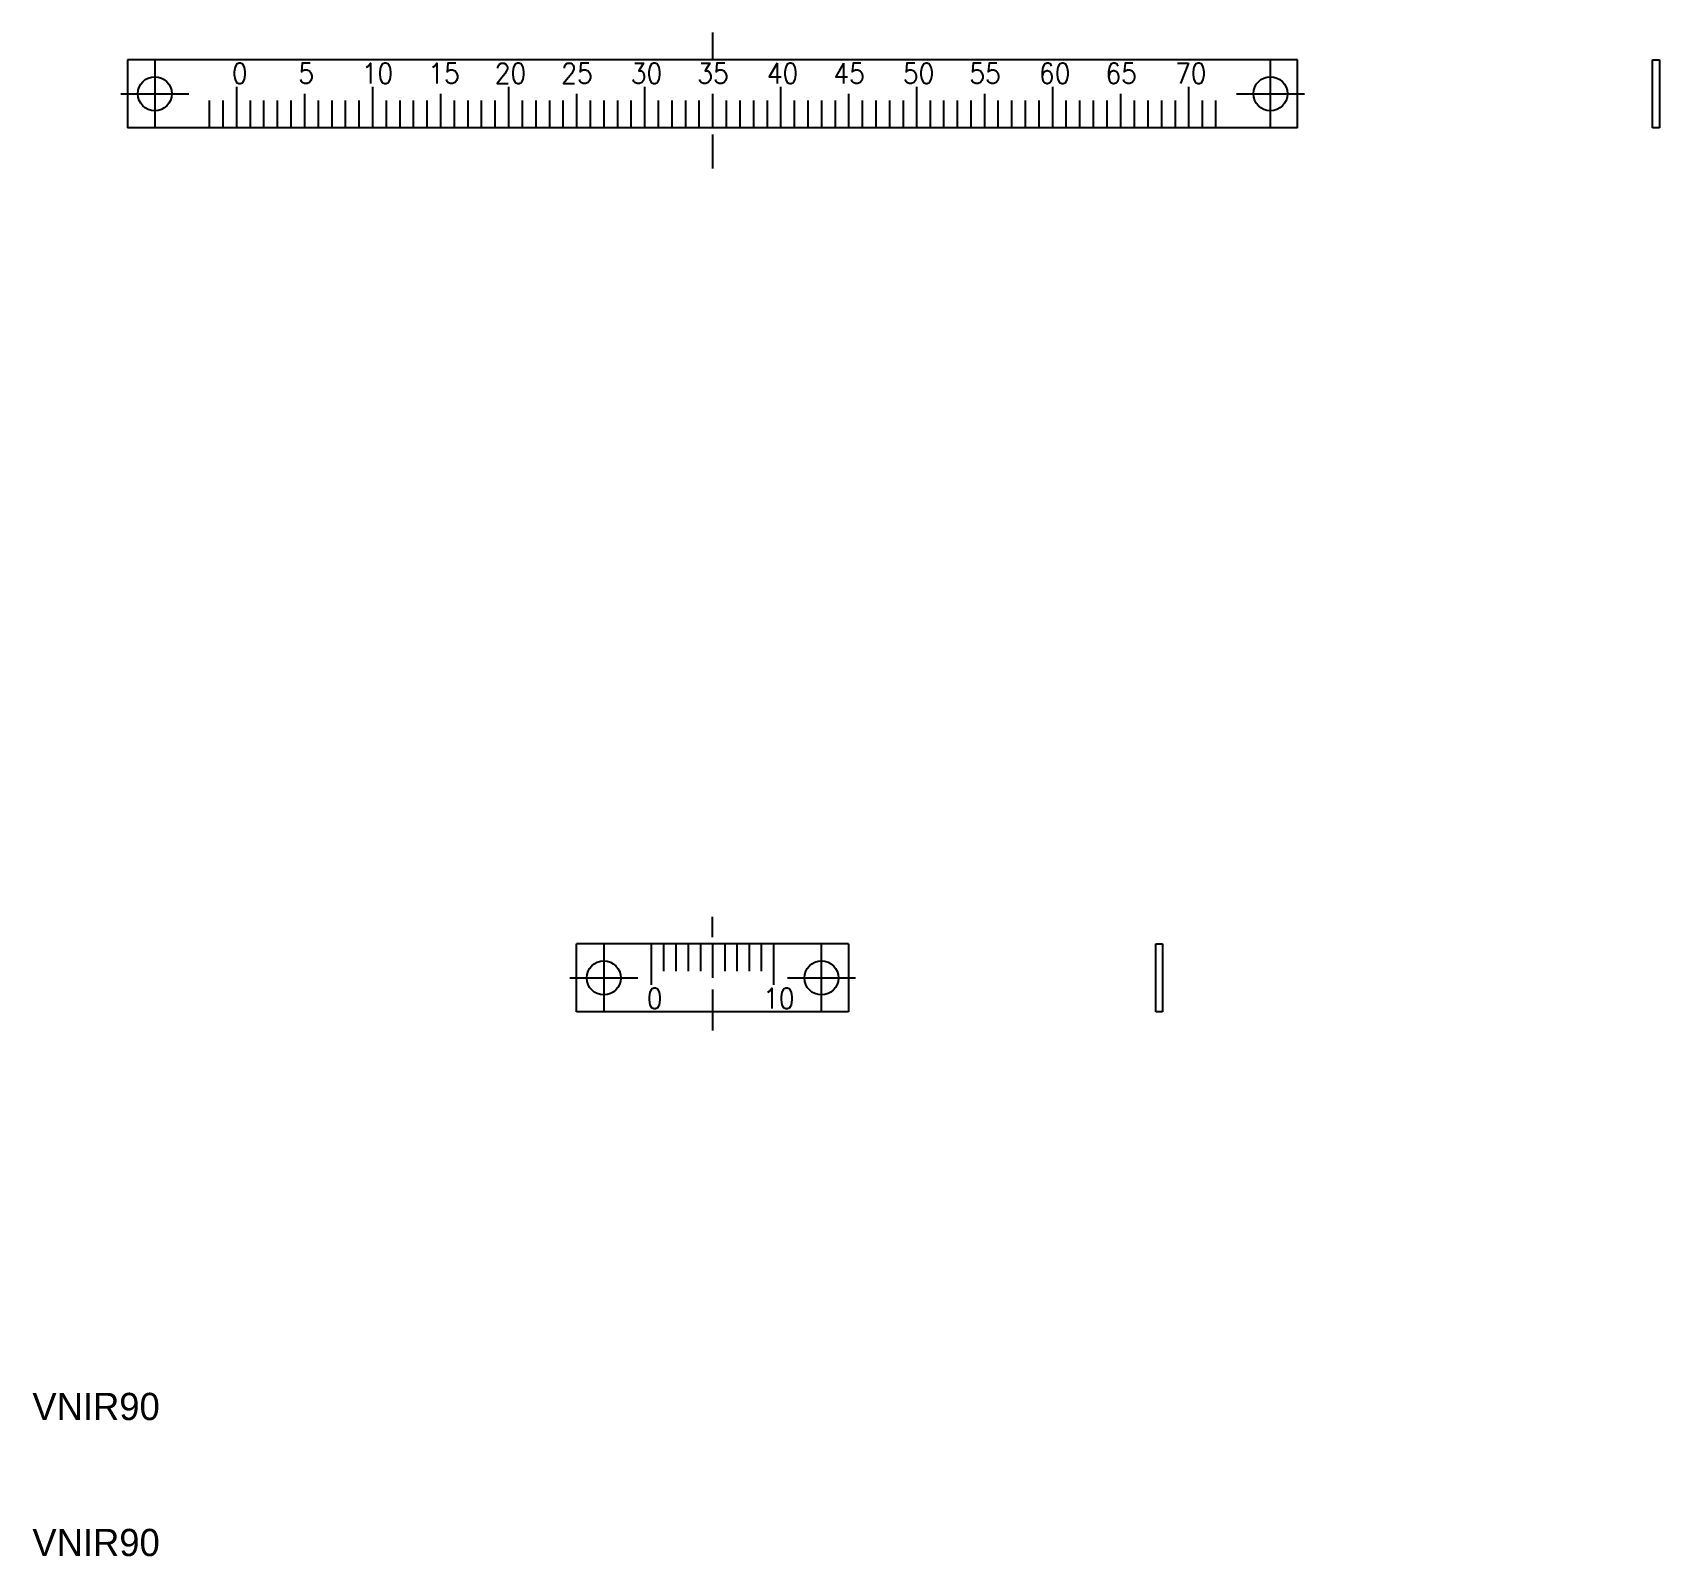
# Model space of a CAD drawing. Extents: x 10 to 130, y 10 to 122.
import ezdxf

# ---------------------------------------------------------------- set-up
doc = ezdxf.new("R2010")
doc.units = 0
doc.linetypes.add('CENTER', pattern=[50.8, 31.75, -6.35, 6.35, -6.35])
doc.layers.get('0').update_dxf_attribs({"linetype": 'CONTINUOUS'})
doc.layers.add('CENTER', color=1, linetype='CENTER')
doc.styles.add('CONVERTER_1', font='txt.shx', dxfattribs={"width": 0.9})

# ---------------------------------------------------------------- blocks, each defined once
blk = doc.blocks.new('*U13')
at = {"color": 7, "linetype": 'CONTINUOUS', "style": 'CONVERTER_1', "width": 0.9}
blk.add_text('30', height=1.5, dxfattribs=at).set_placement((53.9875, 118.25))
blk = doc.blocks.new('*U14')
at = {"color": 7, "linetype": 'CONTINUOUS', "style": 'CONVERTER_1', "width": 0.9}
blk.add_text('35', height=1.5, dxfattribs=at).set_placement((58.875, 118.25))
blk = doc.blocks.new('*U15')
at = {"color": 7, "linetype": 'CONTINUOUS', "style": 'CONVERTER_1', "width": 0.9}
blk.add_text('50', height=1.5, dxfattribs=at).set_placement((73.9875, 118.25))
blk = doc.blocks.new('*U16')
at = {"color": 7, "linetype": 'CONTINUOUS', "style": 'CONVERTER_1', "width": 0.9}
blk.add_text('45', height=1.5, dxfattribs=at).set_placement((68.875, 118.25))
blk = doc.blocks.new('*U17')
at = {"color": 7, "linetype": 'CONTINUOUS', "style": 'CONVERTER_1', "width": 0.9}
blk.add_text('40', height=1.5, dxfattribs=at).set_placement((63.9875, 118.25))
blk = doc.blocks.new('*U18')
at = {"color": 7, "linetype": 'CONTINUOUS', "style": 'CONVERTER_1', "width": 0.9}
blk.add_text('70', height=1.5, dxfattribs=at).set_placement((93.9875, 118.25))
blk = doc.blocks.new('*U19')
at = {"color": 7, "linetype": 'CONTINUOUS', "style": 'CONVERTER_1', "width": 0.9}
blk.add_text('65', height=1.5, dxfattribs=at).set_placement((88.875, 118.25))
blk = doc.blocks.new('*U20')
at = {"color": 7, "linetype": 'CONTINUOUS', "style": 'CONVERTER_1', "width": 0.9}
blk.add_text('55', height=1.5, dxfattribs=at).set_placement((78.875, 118.25))
blk = doc.blocks.new('*U21')
at = {"color": 7, "linetype": 'CONTINUOUS', "style": 'CONVERTER_1', "width": 0.9}
blk.add_text('60', height=1.5, dxfattribs=at).set_placement((83.9875, 118.25))
blk = doc.blocks.new('*U22')
at = {"color": 7, "linetype": 'CONTINUOUS', "style": 'CONVERTER_1', "width": 0.9}
blk.add_text('20', height=1.5, dxfattribs=at).set_placement((43.9875, 118.25))
blk = doc.blocks.new('*U23')
at = {"color": 7, "linetype": 'CONTINUOUS', "style": 'CONVERTER_1', "width": 0.9}
blk.add_text('25', height=1.5, dxfattribs=at).set_placement((48.875, 118.25))
blk = doc.blocks.new('*U24')
at = {"color": 7, "linetype": 'CONTINUOUS', "style": 'CONVERTER_1', "width": 0.9}
blk.add_text('15', height=1.5, dxfattribs=at).set_placement((39.1, 118.25))
blk = doc.blocks.new('*U25')
at = {"color": 7, "linetype": 'CONTINUOUS', "style": 'CONVERTER_1', "width": 0.9}
blk.add_text('10', height=1.5, dxfattribs=at).set_placement((34.2125, 118.25))
blk = doc.blocks.new('*U26')
at = {"color": 7, "linetype": 'CONTINUOUS', "style": 'CONVERTER_1', "width": 0.9}
blk.add_text('0', height=1.5, dxfattribs=at).set_placement((24.6625, 118.25))
blk = doc.blocks.new('*U27')
at = {"color": 7, "linetype": 'CONTINUOUS', "style": 'CONVERTER_1', "width": 0.9}
blk.add_text('5', height=1.5, dxfattribs=at).set_placement((29.55, 118.25))
blk = doc.blocks.new('*U28')
at = {"color": 7, "linetype": 'CONTINUOUS', "style": 'CONVERTER_1', "width": 0.9}
blk.add_text('10', height=1.5, dxfattribs=at).set_placement((63.7125, 50.25))
blk = doc.blocks.new('*U29')
at = {"color": 7, "linetype": 'CONTINUOUS', "style": 'CONVERTER_1', "width": 0.9}
blk.add_text('0', height=1.5, dxfattribs=at).set_placement((55.1625, 50.25))

msp = doc.modelspace()

# ---------------------------------------------------------------- linework, layer by layer
at = {"color": 7, "linetype": 'CONTINUOUS'}
for p, q in [((60, 120), (17, 120)), ((17, 120), (17, 115)), ((103, 120), (60, 120)), ((103, 115), (103, 120)), ((129.1, 115), (129.1, 120)), ((129.1, 120), (129.6, 120)), ((129.6, 120), (129.6, 115)), ((103, 115), (17, 115)), ((129.6, 115), (129.1, 115)), ((70, 55), (50, 55)), ((50, 50), (50, 55)), ((55, 55), (50, 55)), ((70, 55), (70, 50)), ((92.57, 50), (92.57, 55)), ((92.57, 55), (93.07, 55)), ((93.07, 55), (93.07, 50)), ((61.28, 50), (50, 50)), ((70, 50), (61.28, 50)), ((93.07, 50), (92.57, 50))]:
    msp.add_line(p, q, dxfattribs=at)
at = {"color": 3, "linetype": 'CONTINUOUS'}
for p, q in [((25, 118), (25, 115)), ((30, 117.5), (30, 115)), ((35, 118), (35, 115)), ((40, 117.5), (40, 115)), ((45, 118), (45, 115)), ((50, 117.5), (50, 115)), ((55, 118), (55, 115)), ((60, 117.5), (60, 115)), ((65, 118), (65, 115)), ((70, 117.5), (70, 115)), ((75, 118), (75, 115)), ((80, 115), (80, 117.5)), ((85, 115), (85, 118)), ((90, 115), (90, 117.5)), ((95, 115), (95, 118)), ((23, 117), (23, 115)), ((24, 117), (24, 115)), ((26, 117), (26, 115)), ((27, 117), (27, 115)), ((28, 117), (28, 115)), ((29, 117), (29, 115)), ((31, 117), (31, 115)), ((32, 117), (32, 115)), ((33, 117), (33, 115)), ((34, 117), (34, 115)), ((36, 117), (36, 115)), ((37, 117), (37, 115)), ((38, 117), (38, 115)), ((39, 117), (39, 115)), ((41, 117), (41, 115)), ((42, 117), (42, 115)), ((43, 117), (43, 115)), ((44, 117), (44, 115)), ((46, 117), (46, 115)), ((47, 117), (47, 115)), ((48, 117), (48, 115)), ((49, 117), (49, 115)), ((51, 117), (51, 115)), ((52, 117), (52, 115)), ((53, 117), (53, 115)), ((54, 117), (54, 115)), ((56, 117), (56, 115)), ((57, 117), (57, 115)), ((58, 117), (58, 115)), ((59, 117), (59, 115)), ((61, 117), (61, 115)), ((62, 117), (62, 115)), ((63, 117), (63, 115)), ((64, 117), (64, 115)), ((66, 117), (66, 115)), ((67, 117), (67, 115)), ((68, 117), (68, 115)), ((69, 117), (69, 115)), ((71, 117), (71, 115)), ((72, 117), (72, 115)), ((73, 117), (73, 115)), ((74, 117), (74, 115)), ((76, 117), (76, 115)), ((77, 115), (77, 117)), ((78, 115), (78, 117)), ((79, 115), (79, 117)), ((81, 115), (81, 117)), ((82, 115), (82, 117)), ((83, 115), (83, 117)), ((84, 115), (84, 117)), ((86, 115), (86, 117)), ((87, 115), (87, 117)), ((88, 115), (88, 117)), ((89, 115), (89, 117)), ((91, 117), (91, 115)), ((92, 117), (92, 115)), ((93, 117), (93, 115)), ((94, 117), (94, 115)), ((96, 115), (96, 117)), ((97, 115), (97, 117)), ((55.5, 52), (55.5, 55)), ((56.4, 55), (56.4, 53)), ((57.3, 55), (57.3, 53)), ((58.2, 55), (58.2, 53)), ((59.1, 55), (59.1, 53)), ((60, 55), (60, 52.5)), ((60.9, 55), (60.9, 53)), ((61.8, 53), (61.8, 55)), ((62.7, 55), (62.7, 53)), ((63.6, 53), (63.6, 55)), ((64.5, 52), (64.5, 55))]:
    msp.add_line(p, q, dxfattribs=at)
at = {"color": 7, "linetype": 'CONTINUOUS'}
for centre in [(19, 117.5), (101, 117.5), (52, 52.5), (68, 52.5)]:
    msp.add_circle(centre, 1.25, dxfattribs=at)
at = {"layer": 'CENTER', "color": 1, "linetype": 'CENTER'}
for p, q in [((60, 122), (60, 120)), ((19, 120), (19, 115)), ((101, 115), (101, 120)), ((16.5, 117.5), (21.5, 117.5)), ((98.5, 117.5), (103.5, 117.5)), ((60, 114.5), (60, 112)), ((60, 55.5), (60, 57)), ((52, 55), (52, 50)), ((68, 50), (68, 55)), ((49.5, 52.5), (53.25, 52.5)), ((53.25, 52.5), (54.5, 52.5)), ((60, 51.64), (60, 48.64)), ((65.5, 52.5), (69.25, 52.5)), ((69.25, 52.5), (70.5, 52.5))]:
    msp.add_line(p, q, dxfattribs=at)

# ---------------------------------------------------------------- block references
at = {"color": 7, "linetype": 'CONTINUOUS'}
for name in ['*U26', '*U27', '*U25', '*U24', '*U22', '*U23', '*U13', '*U14', '*U17', '*U16', '*U15', '*U20', '*U21', '*U19', '*U18', '*U29', '*U28']:
    msp.add_blockref(name, (0, 0), dxfattribs=at)

# ---------------------------------------------------------------- texts
for p in [(10, 20), (10, 10)]:
    msp.add_text('VNIR90', height=2, dxfattribs=at).set_placement(p)

doc.saveas('drawing.dxf')
